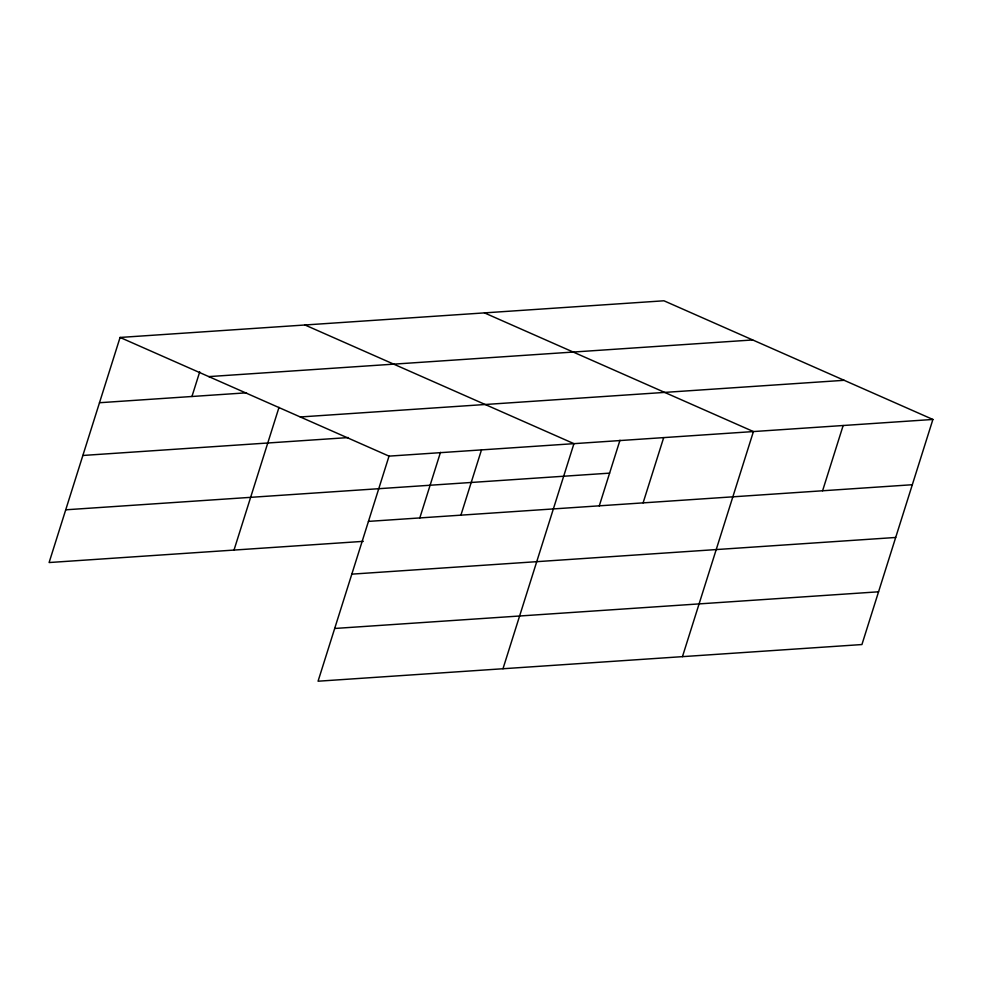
<?xml version="1.0" encoding="UTF-8"?>
<svg xmlns="http://www.w3.org/2000/svg" width="982" height="982" viewBox="0 0 982 982"><rect width="100%" height="100%" fill="white"/><g stroke="black" fill="none" stroke-linecap="round" stroke-linejoin="round"><path stroke-width="1.47" d="M932.9 419.461L389.032 456.127L318.058 681.213L861.926 644.548L932.9 419.461L663.942 300.787L120.074 337.452L49.1 562.539L363.303 541.352M191.944 396.495L199.727 371.834M234.011 550.067L279.011 407.358M419.78 518.017L440.488 452.346M460.902 515.169L481.487 449.891M502.98 668.742L573.942 443.655L304.985 324.993M599.265 505.914L619.973 440.243M643.1 502.882L663.685 437.616M682.453 656.651L753.427 431.564L484.457 312.89M822.585 490.779L843.157 425.513M208.822 376.609L752.691 339.956M99.489 402.73L246.507 392.812M300.271 416.969L844.139 380.304M82.856 455.464L348.389 437.567M65.733 509.805L609.601 473.14M368.446 521.393L912.315 484.727M351.826 574.139L895.694 537.473M334.69 628.468L878.559 591.802M120.074 337.452L389.032 456.127"/></g></svg>
